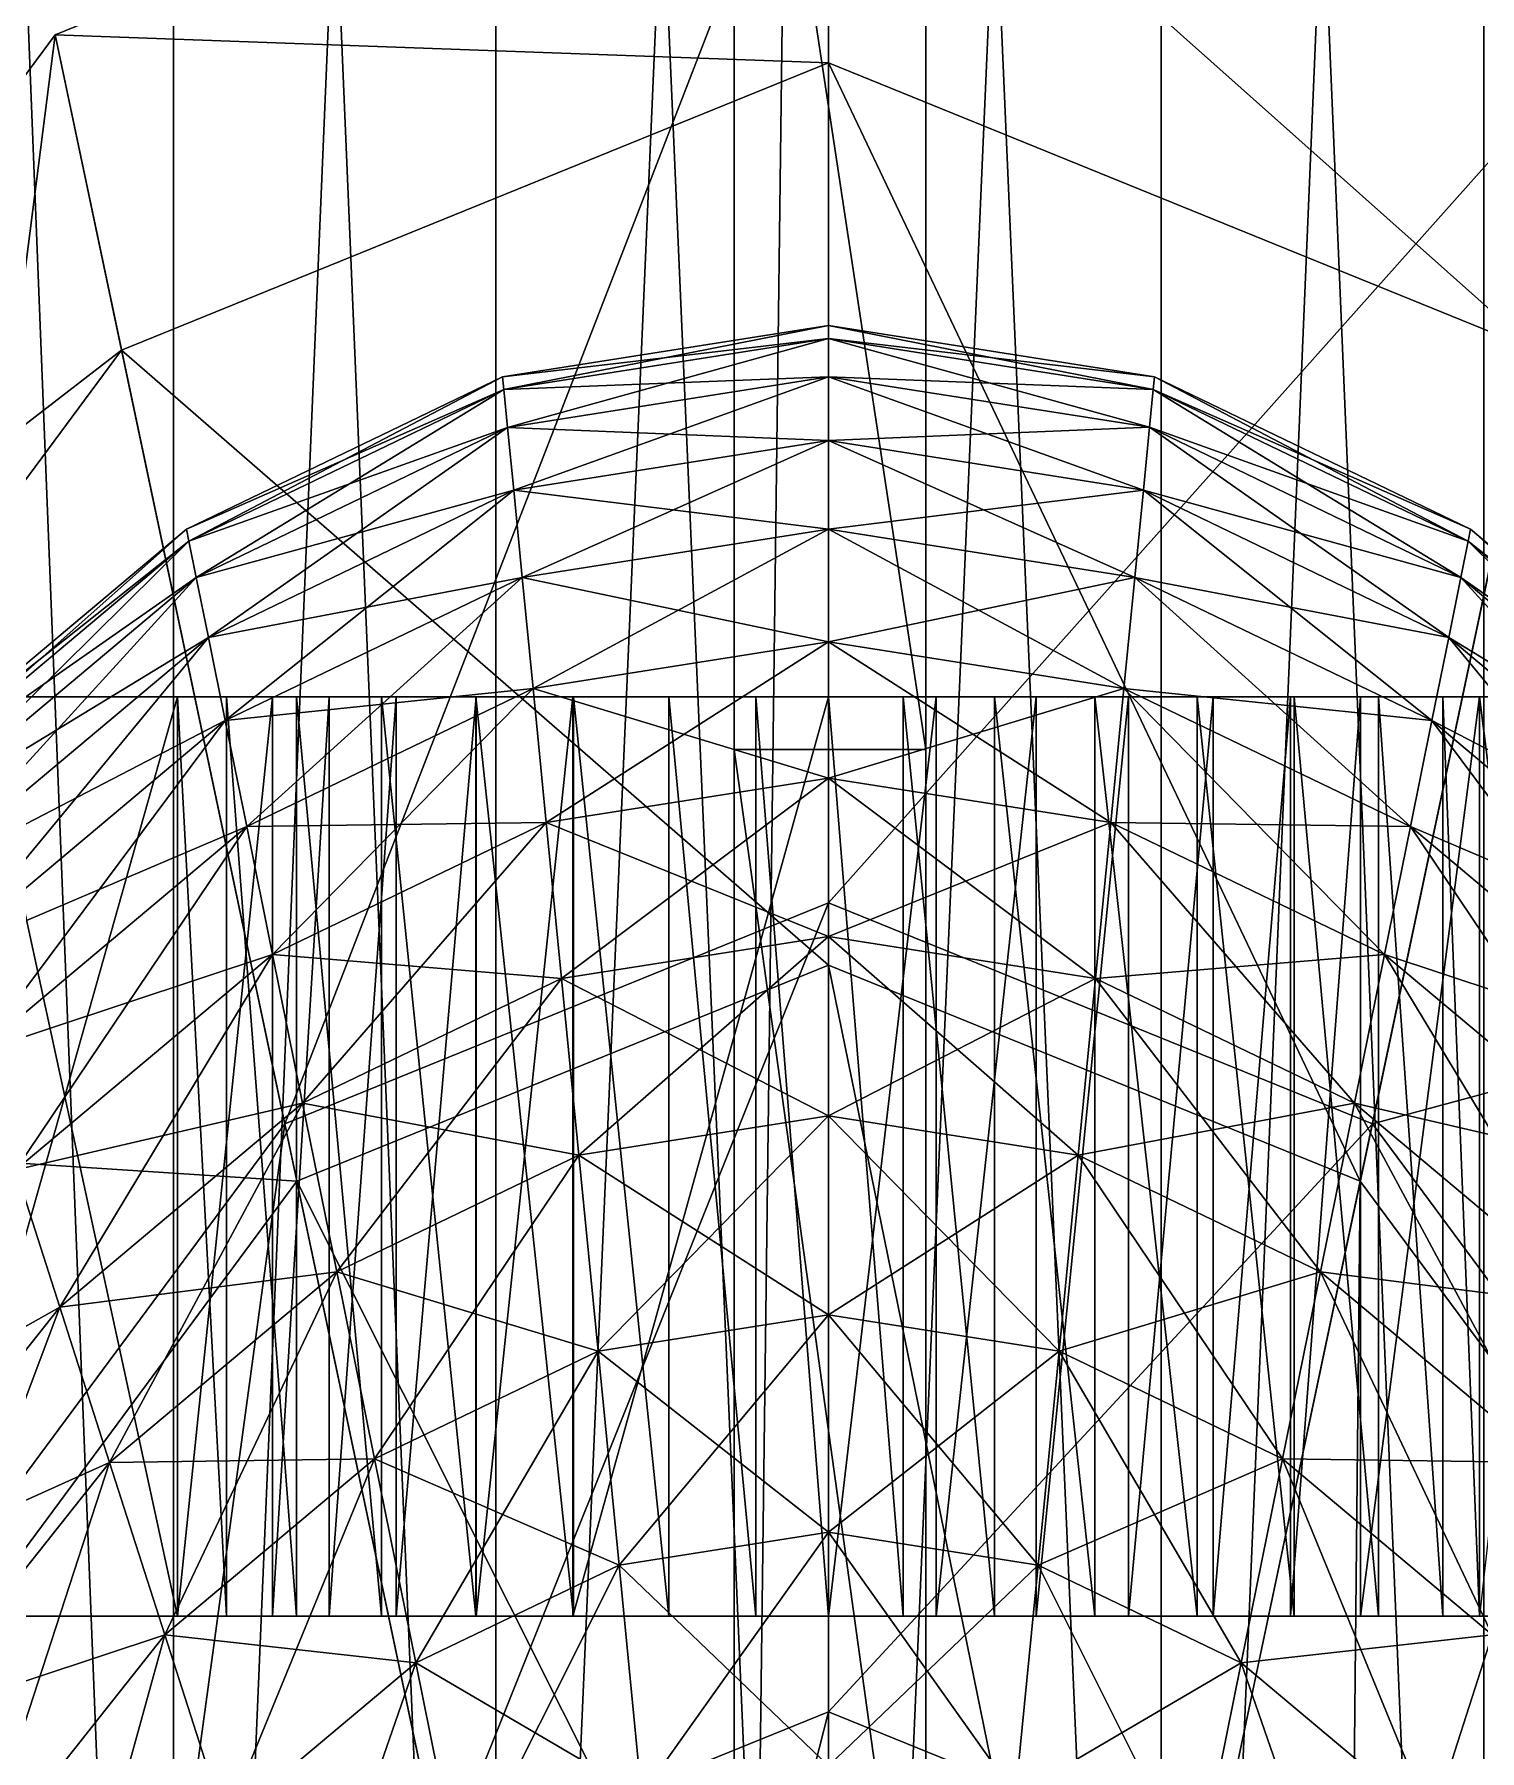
# Model space of a CAD drawing. Header units: metres. Extents: x -1.48 to 1.48, y -3.04 to 2.
# Drawn here: x -0.2073 to 0.17, y -1.4901 to -1.042 of the extents above; entities that cross this region are included whole.
import ezdxf

# ---------------------------------------------------------------- set-up
doc = ezdxf.new("R2010")
doc.units = ezdxf.units.M

msp = doc.modelspace()

# ---------------------------------------------------------------- linework, layer by layer
at = {"layer": 'Cylinder'}
for points in [[(0.08683, -2, -0.4924), (0.08682, 0, -0.4924), (0, 0, -0.5)], [(0, -2, 0.5), (0.08682, 0, 0.4924), (0.08682, -2, 0.4924)], [(0, -2, 0.5), (0, 0, 0.5), (0.08682, 0, 0.4924)], [(0.17101, -2, -0.46985), (0.08682, 0, -0.4924), (0.08683, -2, -0.4924)], [(0.17101, -2, -0.46985), (0.17101, 0, -0.46985), (0.08682, 0, -0.4924)], [(0.08682, -2, 0.4924), (0.17101, 0, 0.46985), (0.17101, -2, 0.46985)], [(0.08682, -2, 0.4924), (0.08682, 0, 0.4924), (0.17101, 0, 0.46985)], [(-0.25, -2, 0.43301), (-0.17101, 0, 0.46985), (-0.17101, -2, 0.46985)], [(-0.25, -2, 0.43301), (-0.25, 0, 0.43301), (-0.17101, 0, 0.46985)], [(-0.17101, -2, -0.46985), (-0.25, 0, -0.43301), (-0.25, -2, -0.43301)], [(-0.17101, -2, -0.46985), (-0.17101, 0, -0.46985), (-0.25, 0, -0.43301)], [(-0.17101, -2, 0.46985), (-0.08682, 0, 0.4924), (-0.08682, -2, 0.4924)], [(-0.17101, -2, 0.46985), (-0.17101, 0, 0.46985), (-0.08682, 0, 0.4924)], [(-0.08682, -2, -0.4924), (-0.17101, 0, -0.46985), (-0.17101, -2, -0.46985)], [(-0.08682, -2, -0.4924), (-0.08682, 0, -0.4924), (-0.17101, 0, -0.46985)], [(-0.08682, -2, 0.4924), (0, 0, 0.5), (0, -2, 0.5)], [(-0.08682, -2, 0.4924), (-0.08682, 0, 0.4924), (0, 0, 0.5)], [(0, -2, -0.5), (-0.08682, 0, -0.4924), (-0.08682, -2, -0.4924)], [(0, -2, -0.5), (0, 0, -0.5), (-0.08682, 0, -0.4924)], [(0.08683, -2, -0.4924), (0, 0, -0.5), (0, -2, -0.5)]]:
    msp.add_3dface(points, dxfattribs=at)
at = {"layer": 'Prism 24'}
for points in [[(0.02535, 1.909, 0.453), (-0.02465, -2.0285, 0.453), (0.02535, -2.0285, 0.453)], [(0.02535, 1.909, 0.453), (-0.02465, 1.909, 0.453), (-0.02465, -2.0285, 0.453)], [(-0.02465, 1.909, 0.453), (-0.02465, -1.59014, 0.50232), (-0.02465, -2.0285, 0.453)], [(-0.02465, -1.22869, 0.55456), (-0.02465, 1.909, 0.453), (-0.02465, -0.89801, 0.60681)], [(-0.02465, 1.909, 0.453), (-0.02465, -1.22869, 0.55456), (-0.02465, -1.59014, 0.50232)], [(0.02535, 1.909, 0.453), (0.02535, -2.0285, 0.453), (0.02535, -1.59014, 0.50232)], [(0.02535, -1.22869, 0.55456), (0.02535, -0.89801, 0.60681), (0.02535, 1.909, 0.453)], [(0.02535, -1.22869, 0.55456), (0.02535, 1.909, 0.453), (0.02535, -1.59014, 0.50232)], [(0.02535, -1.22869, 0.55456), (-0.02465, -0.89801, 0.60681), (0.02535, -0.89801, 0.60681)], [(0.02535, -1.22869, 0.55456), (-0.02465, -1.22869, 0.55456), (-0.02465, -0.89801, 0.60681)], [(0.02535, -1.59014, 0.50232), (-0.02465, -1.22869, 0.55456), (0.02535, -1.22869, 0.55456)], [(0.02535, -1.59014, 0.50232), (-0.02465, -1.59014, 0.50232), (-0.02465, -1.22869, 0.55456)]]:
    msp.add_3dface(points, dxfattribs=at)
at = {"layer": 'Prism 3'}
for points in [[(0.16996, -1.215, -0.52308), (0.16996, -1.215, 0.52308), (-0.52308, -1.215, 0.16996)], [(-0.16996, -1.215, -0.52308), (0.16996, -1.215, -0.52308), (-0.52308, -1.215, 0.16996)], [(-0.52308, -1.215, -0.16996), (-0.16996, -1.215, -0.52308), (-0.52308, -1.215, 0.16996)], [(-0.16996, -1.215, -0.52308), (-0.52308, -1.215, -0.16996), (-0.44496, -1.215, -0.32328)], [(-0.52308, -1.215, 0.16996), (-0.16996, -1.215, 0.52308), (-0.44496, -1.215, 0.32328)], [(0.16996, -1.215, 0.52308), (-0.16996, -1.215, 0.52308), (-0.52308, -1.215, 0.16996)], [(-0.32328, -1.215, -0.44496), (-0.16996, -1.215, -0.52308), (-0.44496, -1.215, -0.32328)], [(-0.44496, -1.215, 0.32328), (-0.16996, -1.215, 0.52308), (-0.32328, -1.215, 0.44496)], [(-0.16996, -1.215, -0.52308), (-0.32328, -1.215, -0.44496), (-0.31762, -1.215, -0.47867)], [(-0.23769, -1.215, 0.54091), (-0.32328, -1.215, 0.44496), (-0.16996, -1.215, 0.52308)], [(-0.16996, -1.215, -0.52308), (-0.31762, -1.215, -0.47867), (-0.22206, -1.215, -0.54325)], [(-0.23769, -1.455, 0.54091), (-0.16996, -1.215, 0.52308), (-0.16996, -1.455, 0.52308)], [(-0.23769, -1.455, 0.54091), (-0.23769, -1.215, 0.54091), (-0.16996, -1.215, 0.52308)], [(-0.16996, -1.455, -0.52308), (-0.22206, -1.215, -0.54325), (-0.22206, -1.455, -0.54325)], [(-0.16996, -1.455, -0.52308), (-0.16996, -1.215, -0.52308), (-0.22206, -1.215, -0.54325)], [(-0.16996, -1.455, 0.52308), (-0.14514, -1.215, 0.57692), (-0.14514, -1.455, 0.57692)], [(-0.16996, -1.455, 0.52308), (-0.16996, -1.215, 0.52308), (-0.14514, -1.215, 0.57692)], [(-0.15715, -1.455, -0.54883), (-0.16996, -1.215, -0.52308), (-0.16996, -1.455, -0.52308)], [(-0.15715, -1.455, -0.54883), (-0.15715, -1.215, -0.54883), (-0.16996, -1.215, -0.52308)], [(0, -1.215, -0.55), (0.16996, -1.215, -0.52308), (-0.16996, -1.215, -0.52308)], [(-0.16996, -1.215, -0.52308), (-0.06658, -1.215, -0.58862), (0, -1.215, -0.55)], [(-0.09208, -1.215, -0.5883), (-0.06658, -1.215, -0.58862), (-0.16996, -1.215, -0.52308)], [(-0.16996, -1.215, -0.52308), (-0.11669, -1.215, -0.58151), (-0.09208, -1.215, -0.5883)], [(-0.16996, -1.215, -0.52308), (-0.15715, -1.215, -0.54883), (-0.11669, -1.215, -0.58151)], [(-0.06672, -1.215, 0.59567), (-0.16996, -1.215, 0.52308), (0, -1.215, 0.55)], [(-0.14514, -1.215, 0.57692), (-0.16996, -1.215, 0.52308), (-0.06672, -1.215, 0.59567)], [(-0.16996, -1.215, 0.52308), (0.16996, -1.215, 0.52308), (0, -1.215, 0.55)], [(-0.13889, -1.455, -0.56833), (-0.15715, -1.215, -0.54883), (-0.15715, -1.455, -0.54883)], [(-0.13889, -1.455, -0.56833), (-0.13889, -1.215, -0.56833), (-0.15715, -1.215, -0.54883)], [(-0.15715, -1.215, -0.54883), (-0.13889, -1.215, -0.56833), (-0.11669, -1.215, -0.58151)], [(-0.14514, -1.455, 0.57692), (-0.13036, -1.215, 0.59372), (-0.13036, -1.455, 0.59372)], [(-0.14514, -1.455, 0.57692), (-0.14514, -1.215, 0.57692), (-0.13036, -1.215, 0.59372)], [(-0.06672, -1.215, 0.59567), (-0.09197, -1.215, 0.60376), (-0.14514, -1.215, 0.57692)], [(-0.09197, -1.215, 0.60376), (-0.13036, -1.215, 0.59372), (-0.14514, -1.215, 0.57692)], [(-0.11669, -1.455, -0.58151), (-0.13889, -1.215, -0.56833), (-0.13889, -1.455, -0.56833)], [(-0.11669, -1.455, -0.58151), (-0.11669, -1.215, -0.58151), (-0.13889, -1.215, -0.56833)], [(-0.13036, -1.455, 0.59372), (-0.11291, -1.215, 0.60288), (-0.11291, -1.455, 0.60288)], [(-0.13036, -1.455, 0.59372), (-0.13036, -1.215, 0.59372), (-0.11291, -1.215, 0.60288)], [(-0.09197, -1.215, 0.60376), (-0.11291, -1.215, 0.60288), (-0.13036, -1.215, 0.59372)], [(-0.09208, -1.455, -0.5883), (-0.11669, -1.215, -0.58151), (-0.11669, -1.455, -0.58151)], [(-0.09208, -1.455, -0.5883), (-0.09208, -1.215, -0.5883), (-0.11669, -1.215, -0.58151)], [(-0.11291, -1.455, 0.60288), (-0.09197, -1.215, 0.60376), (-0.09197, -1.455, 0.60376)], [(-0.11291, -1.455, 0.60288), (-0.11291, -1.215, 0.60288), (-0.09197, -1.215, 0.60376)], [(-0.06658, -1.455, -0.58862), (-0.09208, -1.215, -0.5883), (-0.09208, -1.455, -0.5883)], [(-0.06658, -1.455, -0.58862), (-0.06658, -1.215, -0.58862), (-0.09208, -1.215, -0.5883)], [(-0.09197, -1.455, 0.60376), (-0.06672, -1.215, 0.59567), (-0.06672, -1.455, 0.59567)], [(-0.09197, -1.455, 0.60376), (-0.09197, -1.215, 0.60376), (-0.06672, -1.215, 0.59567)], [(-0.06672, -1.455, 0.59567), (0, -1.215, 0.55), (0, -1.455, 0.55)], [(-0.06672, -1.455, 0.59567), (-0.06672, -1.215, 0.59567), (0, -1.215, 0.55)], [(-0.04172, -1.455, -0.58239), (-0.06658, -1.215, -0.58862), (-0.06658, -1.455, -0.58862)], [(-0.04172, -1.455, -0.58239), (-0.04172, -1.215, -0.58239), (-0.06658, -1.215, -0.58862)], [(0, -1.215, -0.55), (-0.06658, -1.215, -0.58862), (-0.04172, -1.215, -0.58239)], [(-0.01902, -1.455, -0.56954), (-0.04172, -1.215, -0.58239), (-0.04172, -1.455, -0.58239)], [(-0.01902, -1.455, -0.56954), (-0.01902, -1.215, -0.56954), (-0.04172, -1.215, -0.58239)], [(0, -1.215, -0.55), (-0.04172, -1.215, -0.58239), (-0.01902, -1.215, -0.56954)], [(0, -1.455, -0.55), (-0.01902, -1.215, -0.56954), (-0.01902, -1.455, -0.56954)], [(0, -1.455, -0.55), (0, -1.215, -0.55), (-0.01902, -1.215, -0.56954)], [(0.01947, -1.455, -0.57365), (0, -1.215, -0.55), (0, -1.455, -0.55)], [(0.01947, -1.455, -0.57365), (0.01947, -1.215, -0.57365), (0, -1.215, -0.55)], [(0, -1.455, 0.55), (0.02813, -1.215, 0.57729), (0.02813, -1.455, 0.57729)], [(0, -1.455, 0.55), (0, -1.215, 0.55), (0.02813, -1.215, 0.57729)], [(0, -1.215, -0.55), (0.06951, -1.215, -0.59155), (0.09625, -1.215, -0.5883)], [(0.06951, -1.215, -0.59155), (0, -1.215, -0.55), (0.01947, -1.215, -0.57365)], [(0.12157, -1.215, -0.57858), (0, -1.215, -0.55), (0.09625, -1.215, -0.5883)], [(0.16996, -1.215, -0.52308), (0, -1.215, -0.55), (0.12157, -1.215, -0.57858)], [(0.02813, -1.215, 0.57729), (0, -1.215, 0.55), (0.13889, -1.215, 0.56989)], [(0.13889, -1.215, 0.56989), (0, -1.215, 0.55), (0.16996, -1.215, 0.52308)], [(0.04328, -1.455, -0.58708), (0.01947, -1.215, -0.57365), (0.01947, -1.455, -0.57365)], [(0.04328, -1.455, -0.58708), (0.04328, -1.215, -0.58708), (0.01947, -1.215, -0.57365)], [(0.04328, -1.215, -0.58708), (0.06951, -1.215, -0.59155), (0.01947, -1.215, -0.57365)], [(0.02813, -1.455, 0.57729), (0.05422, -1.215, 0.59333), (0.05422, -1.455, 0.59333)], [(0.02813, -1.455, 0.57729), (0.02813, -1.215, 0.57729), (0.05422, -1.215, 0.59333)], [(0.02813, -1.215, 0.57729), (0.13889, -1.215, 0.56989), (0.05422, -1.215, 0.59333)], [(0.06951, -1.455, -0.59155), (0.04328, -1.215, -0.58708), (0.04328, -1.455, -0.58708)], [(0.06951, -1.455, -0.59155), (0.06951, -1.215, -0.59155), (0.04328, -1.215, -0.58708)], [(0.05422, -1.455, 0.59333), (0.0783, -1.215, 0.59936), (0.0783, -1.455, 0.59936)], [(0.05422, -1.455, 0.59333), (0.05422, -1.215, 0.59333), (0.0783, -1.215, 0.59936)], [(0.1206, -1.215, 0.5864), (0.05422, -1.215, 0.59333), (0.13889, -1.215, 0.56989)], [(0.0783, -1.215, 0.59936), (0.05422, -1.215, 0.59333), (0.10041, -1.215, 0.59663)], [(0.1206, -1.215, 0.5864), (0.10041, -1.215, 0.59663), (0.05422, -1.215, 0.59333)], [(0.09625, -1.455, -0.5883), (0.06951, -1.215, -0.59155), (0.06951, -1.455, -0.59155)], [(0.09625, -1.455, -0.5883), (0.09625, -1.215, -0.5883), (0.06951, -1.215, -0.59155)], [(0.0783, -1.455, 0.59936), (0.10041, -1.215, 0.59663), (0.10041, -1.455, 0.59663)], [(0.0783, -1.455, 0.59936), (0.0783, -1.215, 0.59936), (0.10041, -1.215, 0.59663)], [(0.12157, -1.455, -0.57858), (0.09625, -1.215, -0.5883), (0.09625, -1.455, -0.5883)], [(0.12157, -1.455, -0.57858), (0.12157, -1.215, -0.57858), (0.09625, -1.215, -0.5883)], [(0.10041, -1.455, 0.59663), (0.1206, -1.215, 0.5864), (0.1206, -1.455, 0.5864)], [(0.10041, -1.455, 0.59663), (0.10041, -1.215, 0.59663), (0.1206, -1.215, 0.5864)], [(0.1206, -1.455, 0.5864), (0.13889, -1.215, 0.56989), (0.13889, -1.455, 0.56989)], [(0.1206, -1.455, 0.5864), (0.1206, -1.215, 0.5864), (0.13889, -1.215, 0.56989)], [(0.14358, -1.455, -0.56364), (0.12157, -1.215, -0.57858), (0.12157, -1.455, -0.57858)], [(0.14358, -1.455, -0.56364), (0.14358, -1.215, -0.56364), (0.12157, -1.215, -0.57858)], [(0.12157, -1.215, -0.57858), (0.14358, -1.215, -0.56364), (0.16996, -1.215, -0.52308)], [(0.13889, -1.455, 0.56989), (0.16996, -1.215, 0.52308), (0.16996, -1.455, 0.52308)], [(0.13889, -1.455, 0.56989), (0.13889, -1.215, 0.56989), (0.16996, -1.215, 0.52308)], [(0.16034, -1.455, -0.54473), (0.14358, -1.215, -0.56364), (0.14358, -1.455, -0.56364)], [(0.16034, -1.455, -0.54473), (0.16034, -1.215, -0.54473), (0.14358, -1.215, -0.56364)], [(0.14358, -1.215, -0.56364), (0.16034, -1.215, -0.54473), (0.16996, -1.215, -0.52308)], [(0.16996, -1.455, -0.52308), (0.16034, -1.215, -0.54473), (0.16034, -1.455, -0.54473)], [(0.16996, -1.455, -0.52308), (0.16996, -1.215, -0.52308), (0.16034, -1.215, -0.54473)], [(0.20017, -1.455, -0.53655), (0.16996, -1.215, -0.52308), (0.16996, -1.455, -0.52308)], [(0.20017, -1.455, -0.53655), (0.20017, -1.215, -0.53655), (0.16996, -1.215, -0.52308)], [(0.16996, -1.455, 0.52308), (0.16996, -1.215, 0.52308), (0.19652, -1.215, 0.54088)], [(0.32328, -1.215, -0.44496), (0.16996, -1.215, -0.52308), (0.20017, -1.215, -0.53655)], [(0.55, -1.215, 0), (0.16996, -1.215, -0.52308), (0.52308, -1.215, -0.16996)], [(0.16996, -1.215, -0.52308), (0.32328, -1.215, -0.44496), (0.52308, -1.215, -0.16996)], [(0.16996, -1.215, 0.52308), (0.55, -1.215, 0), (0.52308, -1.215, 0.16996)], [(0.16996, -1.215, 0.52308), (0.32328, -1.215, 0.44496), (0.29529, -1.215, 0.50526)], [(0.19652, -1.215, 0.54088), (0.16996, -1.215, 0.52308), (0.29529, -1.215, 0.50526)], [(0.52308, -1.215, 0.16996), (0.32328, -1.215, 0.44496), (0.16996, -1.215, 0.52308)], [(0.55, -1.215, 0), (0.16996, -1.215, 0.52308), (0.16996, -1.215, -0.52308)], [(-0.52308, -1.455, -0.16996), (-0.16996, -1.455, -0.52308), (-0.44496, -1.455, -0.32328)], [(-0.52308, -1.455, 0.16996), (-0.16996, -1.455, -0.52308), (-0.52308, -1.455, -0.16996)], [(-0.16996, -1.455, -0.52308), (-0.52308, -1.455, 0.16996), (0.16996, -1.455, -0.52308)], [(-0.44496, -1.455, 0.32328), (-0.16996, -1.455, 0.52308), (-0.52308, -1.455, 0.16996)], [(-0.16996, -1.455, 0.52308), (0.16996, -1.455, 0.52308), (-0.52308, -1.455, 0.16996)], [(0.16996, -1.455, 0.52308), (0.16996, -1.455, -0.52308), (-0.52308, -1.455, 0.16996)], [(-0.16996, -1.455, -0.52308), (-0.32328, -1.455, -0.44496), (-0.44496, -1.455, -0.32328)], [(-0.16996, -1.455, 0.52308), (-0.44496, -1.455, 0.32328), (-0.32328, -1.455, 0.44496)], [(-0.32328, -1.455, -0.44496), (-0.16996, -1.455, -0.52308), (-0.31762, -1.455, -0.47867)], [(-0.16996, -1.455, 0.52308), (-0.32328, -1.455, 0.44496), (-0.23769, -1.455, 0.54091)], [(-0.22206, -1.455, -0.54325), (-0.31762, -1.455, -0.47867), (-0.16996, -1.455, -0.52308)], [(-0.06658, -1.455, -0.58862), (-0.09208, -1.455, -0.5883), (-0.16996, -1.455, -0.52308)], [(-0.11669, -1.455, -0.58151), (-0.16996, -1.455, -0.52308), (-0.09208, -1.455, -0.5883)], [(-0.15715, -1.455, -0.54883), (-0.16996, -1.455, -0.52308), (-0.11669, -1.455, -0.58151)], [(-0.06658, -1.455, -0.58862), (-0.16996, -1.455, -0.52308), (0, -1.455, -0.55)], [(-0.06672, -1.455, 0.59567), (-0.16996, -1.455, 0.52308), (-0.14514, -1.455, 0.57692)], [(0, -1.455, 0.55), (-0.16996, -1.455, 0.52308), (-0.06672, -1.455, 0.59567)], [(0.16996, -1.455, 0.52308), (-0.16996, -1.455, 0.52308), (0, -1.455, 0.55)], [(0.16996, -1.455, -0.52308), (0, -1.455, -0.55), (-0.16996, -1.455, -0.52308)], [(-0.11669, -1.455, -0.58151), (-0.13889, -1.455, -0.56833), (-0.15715, -1.455, -0.54883)], [(-0.14514, -1.455, 0.57692), (-0.09197, -1.455, 0.60376), (-0.06672, -1.455, 0.59567)], [(-0.09197, -1.455, 0.60376), (-0.14514, -1.455, 0.57692), (-0.13036, -1.455, 0.59372)], [(-0.11291, -1.455, 0.60288), (-0.09197, -1.455, 0.60376), (-0.13036, -1.455, 0.59372)], [(-0.06658, -1.455, -0.58862), (0, -1.455, -0.55), (-0.04172, -1.455, -0.58239)], [(-0.04172, -1.455, -0.58239), (0, -1.455, -0.55), (-0.01902, -1.455, -0.56954)], [(0.06951, -1.455, -0.59155), (0.01947, -1.455, -0.57365), (0, -1.455, -0.55)], [(0, -1.455, -0.55), (0.09625, -1.455, -0.5883), (0.06951, -1.455, -0.59155)], [(0, -1.455, -0.55), (0.16996, -1.455, -0.52308), (0.12157, -1.455, -0.57858)], [(0.09625, -1.455, -0.5883), (0, -1.455, -0.55), (0.12157, -1.455, -0.57858)], [(0.13889, -1.455, 0.56989), (0, -1.455, 0.55), (0.02813, -1.455, 0.57729)], [(0.13889, -1.455, 0.56989), (0.16996, -1.455, 0.52308), (0, -1.455, 0.55)], [(0.01947, -1.455, -0.57365), (0.06951, -1.455, -0.59155), (0.04328, -1.455, -0.58708)], [(0.13889, -1.455, 0.56989), (0.02813, -1.455, 0.57729), (0.05422, -1.455, 0.59333)], [(0.1206, -1.455, 0.5864), (0.05422, -1.455, 0.59333), (0.10041, -1.455, 0.59663)], [(0.05422, -1.455, 0.59333), (0.0783, -1.455, 0.59936), (0.10041, -1.455, 0.59663)], [(0.05422, -1.455, 0.59333), (0.1206, -1.455, 0.5864), (0.13889, -1.455, 0.56989)], [(0.16996, -1.455, -0.52308), (0.14358, -1.455, -0.56364), (0.12157, -1.455, -0.57858)], [(0.16034, -1.455, -0.54473), (0.14358, -1.455, -0.56364), (0.16996, -1.455, -0.52308)], [(0.16996, -1.455, -0.52308), (0.32328, -1.455, -0.44496), (0.20017, -1.455, -0.53655)], [(0.32328, -1.455, -0.44496), (0.16996, -1.455, -0.52308), (0.52308, -1.455, -0.16996)], [(0.52308, -1.455, -0.16996), (0.16996, -1.455, -0.52308), (0.55, -1.455, 0)], [(0.16996, -1.455, 0.52308), (0.55, -1.455, 0), (0.16996, -1.455, -0.52308)]]:
    msp.add_3dface(points, dxfattribs=at)
at = {"layer": 'Sphere 2'}
for points in [[(-0.14196, -1.32645, -0.005), (-0.20191, -1.04206, -0.005), (0, -0.96, -0.005)], [(-0.20191, -1.04206, -0.005), (0, -1.04939, -0.22336), (0, -0.96, -0.005)], [(-0.14196, -1.32645, -0.005), (0, -0.96, -0.005), (0, -1.26875, -0.005)], [(0, -1.26875, -0.005), (0, -0.96, -0.005), (0.20191, -1.04206, -0.005)], [(0, -0.96, -0.005), (0.18455, -1.1244, -0.22336), (0.20191, -1.04206, -0.005)], [(0, -0.96, -0.005), (0, -1.04939, -0.22336), (0.18455, -1.1244, -0.22336)], [(-0.25822, -1.48355, -0.005), (-0.36725, -1.2655, -0.005), (-0.20191, -1.04206, -0.005)], [(-0.36725, -1.2655, -0.005), (-0.18455, -1.1244, -0.22336), (-0.20191, -1.04206, -0.005)], [(-0.25822, -1.48355, -0.005), (-0.20191, -1.04206, -0.005), (-0.14196, -1.32645, -0.005)], [(-0.20191, -1.04206, -0.005), (-0.18455, -1.1244, -0.22336), (0, -1.04939, -0.22336)], [(0, -1.26875, -0.005), (0.20191, -1.04206, -0.005), (0.14197, -1.32645, -0.005)], [(0.14197, -1.32645, -0.005), (0.20191, -1.04206, -0.005), (0.36725, -1.2655, -0.005)], [(-0.18455, -1.1244, -0.22336), (0, -1.28506, -0.38688), (0, -1.04939, -0.22336)], [(0, -1.04939, -0.22336), (0.1388, -1.34147, -0.38688), (0.18455, -1.1244, -0.22336)], [(0, -1.04939, -0.22336), (0, -1.28506, -0.38688), (0.1388, -1.34147, -0.38688)], [(-0.36725, -1.2655, -0.005), (-0.33568, -1.32864, -0.22336), (-0.18455, -1.1244, -0.22336)], [(-0.33568, -1.32864, -0.22336), (-0.1388, -1.34147, -0.38688), (-0.18455, -1.1244, -0.22336)], [(-0.18455, -1.1244, -0.22336), (-0.1388, -1.34147, -0.38688), (0, -1.28506, -0.38688)], [(0.18455, -1.1244, -0.22336), (0.1388, -1.34147, -0.38688), (0.25247, -1.49507, -0.38688)], [(0.14197, -1.32645, -0.005), (0.36725, -1.2655, -0.005), (0.25822, -1.48355, -0.005)], [(-0.10095, -1.52103, -0.005), (-0.14196, -1.32645, -0.005), (0, -1.26875, -0.005)], [(-0.10095, -1.52103, -0.005), (0, -1.26875, -0.005), (0, -1.48, -0.005)], [(0, -1.48, -0.005), (0, -1.26875, -0.005), (0.14197, -1.32645, -0.005)], [(-0.1388, -1.34147, -0.38688), (0, -1.61819, -0.48945), (0, -1.28506, -0.38688)], [(0, -1.28506, -0.38688), (0.07413, -1.64831, -0.48945), (0.1388, -1.34147, -0.38688)], [(0, -1.28506, -0.38688), (0, -1.61819, -0.48945), (0.07413, -1.64831, -0.48945)], [(-0.18362, -1.63275, -0.005), (-0.25822, -1.48355, -0.005), (-0.14196, -1.32645, -0.005)], [(-0.18362, -1.63275, -0.005), (-0.14196, -1.32645, -0.005), (-0.10095, -1.52103, -0.005)], [(0, -1.48, -0.005), (0.14197, -1.32645, -0.005), (0.10095, -1.52103, -0.005)], [(0.10095, -1.52103, -0.005), (0.14197, -1.32645, -0.005), (0.25822, -1.48355, -0.005)], [(-0.33568, -1.32864, -0.22336), (-0.25246, -1.49507, -0.38688), (-0.1388, -1.34147, -0.38688)], [(-0.25246, -1.49507, -0.38688), (-0.07412, -1.64831, -0.48945), (-0.1388, -1.34147, -0.38688)], [(-0.1388, -1.34147, -0.38688), (-0.07412, -1.64831, -0.48945), (0, -1.61819, -0.48945)], [(0.1388, -1.34147, -0.38688), (0.07413, -1.64831, -0.48945), (0.13483, -1.73034, -0.48945)], [(0.1388, -1.34147, -0.38688), (0.13483, -1.73034, -0.48945), (0.25247, -1.49507, -0.38688)], [(-0.05994, -1.71561, -0.005), (-0.10095, -1.52103, -0.005), (0, -1.48, -0.005)], [(-0.05994, -1.71561, -0.005), (0, -1.48, -0.005), (0, -1.69125, -0.005)], [(0, -1.69125, -0.005), (0, -1.48, -0.005), (0.10095, -1.52103, -0.005)], [(-0.23948, -1.79809, -0.005), (-0.25822, -1.48355, -0.005), (-0.18362, -1.63275, -0.005)], [(0.10095, -1.52103, -0.005), (0.25822, -1.48355, -0.005), (0.18363, -1.63275, -0.005)]]:
    msp.add_3dface(points, dxfattribs=at)
at = {"layer": 'Sphere 3'}
for points in [[(-0.08476, -1.1347, 0.04271), (-0.08509, -1.1314, 0), (0, -1.118, 0)], [(-0.08509, -1.1314, 0), (0, -1.12136, -0.04271), (0, -1.118, 0)], [(-0.08476, -1.1347, 0.04271), (0, -1.118, 0), (0, -1.12136, 0.04271)], [(0, -1.12136, 0.04271), (0, -1.118, 0), (0.08509, -1.1314, 0)], [(0, -1.118, 0), (0.08476, -1.1347, -0.04271), (0.08509, -1.1314, 0)], [(0, -1.118, 0), (0, -1.12136, -0.04271), (0.08476, -1.1347, -0.04271)], [(-0.08509, -1.1314, 0), (-0.08476, -1.1347, -0.04271), (0, -1.12136, -0.04271)], [(-0.08379, -1.1446, 0.08509), (-0.08476, -1.1347, 0.04271), (0, -1.12136, 0.04271)], [(-0.08476, -1.1347, -0.04271), (0, -1.1314, -0.08509), (0, -1.12136, -0.04271)], [(-0.08379, -1.1446, 0.08509), (0, -1.12136, 0.04271), (0, -1.1314, 0.08509)], [(0, -1.1314, 0.08509), (0, -1.12136, 0.04271), (0.08476, -1.1347, 0.04271)], [(0, -1.12136, 0.04271), (0.08509, -1.1314, 0), (0.08476, -1.1347, 0.04271)], [(0, -1.12136, -0.04271), (0.0838, -1.14459, -0.08509), (0.08476, -1.1347, -0.04271)], [(0, -1.12136, -0.04271), (0, -1.1314, -0.08509), (0.0838, -1.14459, -0.08509)], [(-0.16695, -1.17434, 0.04271), (-0.16759, -1.17119, 0), (-0.08509, -1.1314, 0)], [(-0.16759, -1.17119, 0), (-0.08476, -1.1347, -0.04271), (-0.08509, -1.1314, 0)], [(-0.16695, -1.17434, 0.04271), (-0.08509, -1.1314, 0), (-0.08476, -1.1347, 0.04271)], [(-0.08476, -1.1347, -0.04271), (-0.08379, -1.1446, -0.08509), (0, -1.1314, -0.08509)], [(-0.08219, -1.161, 0.12682), (-0.08379, -1.1446, 0.08509), (0, -1.1314, 0.08509)], [(-0.08379, -1.1446, -0.08509), (0, -1.14805, -0.12682), (0, -1.1314, -0.08509)], [(-0.08219, -1.161, 0.12682), (0, -1.1314, 0.08509), (0, -1.14805, 0.12682)], [(0, -1.14805, 0.12682), (0, -1.1314, 0.08509), (0.0838, -1.14459, 0.08509)], [(0, -1.1314, 0.08509), (0.08476, -1.1347, 0.04271), (0.0838, -1.14459, 0.08509)], [(0, -1.1314, -0.08509), (0.08219, -1.161, -0.12682), (0.0838, -1.14459, -0.08509)], [(0, -1.1314, -0.08509), (0, -1.14805, -0.12682), (0.08219, -1.161, -0.12682)], [(0.08476, -1.1347, 0.04271), (0.08509, -1.1314, 0), (0.16759, -1.17119, 0)], [(0.08509, -1.1314, 0), (0.08476, -1.1347, -0.04271), (0.16695, -1.17434, -0.04271)], [(0.08509, -1.1314, 0), (0.16695, -1.17434, -0.04271), (0.16759, -1.17119, 0)], [(-0.16759, -1.17119, 0), (-0.16695, -1.17434, -0.04271), (-0.08476, -1.1347, -0.04271)], [(-0.16504, -1.18378, 0.08509), (-0.16695, -1.17434, 0.04271), (-0.08476, -1.1347, 0.04271)], [(-0.16695, -1.17434, -0.04271), (-0.08379, -1.1446, -0.08509), (-0.08476, -1.1347, -0.04271)], [(-0.16504, -1.18378, 0.08509), (-0.08476, -1.1347, 0.04271), (-0.08379, -1.1446, 0.08509)], [(0.0838, -1.14459, 0.08509), (0.08476, -1.1347, 0.04271), (0.16695, -1.17434, 0.04271)], [(0.08476, -1.1347, -0.04271), (0.0838, -1.14459, -0.08509), (0.16504, -1.18378, -0.08509)], [(0.08476, -1.1347, 0.04271), (0.16759, -1.17119, 0), (0.16695, -1.17434, 0.04271)], [(0.08476, -1.1347, -0.04271), (0.16504, -1.18378, -0.08509), (0.16695, -1.17434, -0.04271)], [(-0.16695, -1.17434, -0.04271), (-0.16504, -1.18378, -0.08509), (-0.08379, -1.1446, -0.08509)], [(-0.16188, -1.19943, 0.12682), (-0.16504, -1.18378, 0.08509), (-0.08379, -1.1446, 0.08509)], [(-0.16504, -1.18378, -0.08509), (-0.08219, -1.161, -0.12682), (-0.08379, -1.1446, -0.08509)], [(-0.16188, -1.19943, 0.12682), (-0.08379, -1.1446, 0.08509), (-0.08219, -1.161, 0.12682)], [(-0.08379, -1.1446, -0.08509), (-0.08219, -1.161, -0.12682), (0, -1.14805, -0.12682)], [(0, -1.14805, 0.12682), (0.0838, -1.14459, 0.08509), (0.08219, -1.161, 0.12682)], [(0.08219, -1.161, 0.12682), (0.0838, -1.14459, 0.08509), (0.16504, -1.18378, 0.08509)], [(0.0838, -1.14459, -0.08509), (0.08219, -1.161, -0.12682), (0.16188, -1.19943, -0.12682)], [(0.0838, -1.14459, 0.08509), (0.16695, -1.17434, 0.04271), (0.16504, -1.18378, 0.08509)], [(0.0838, -1.14459, -0.08509), (0.16188, -1.19943, -0.12682), (0.16504, -1.18378, -0.08509)], [(-0.07996, -1.18378, 0.16759), (-0.08219, -1.161, 0.12682), (0, -1.14805, 0.12682)], [(-0.08219, -1.161, -0.12682), (0, -1.17119, -0.16759), (0, -1.14805, -0.12682)], [(-0.07996, -1.18378, 0.16759), (0, -1.14805, 0.12682), (0, -1.17119, 0.16759)], [(0, -1.17119, 0.16759), (0, -1.14805, 0.12682), (0.08219, -1.161, 0.12682)], [(0, -1.14805, -0.12682), (0.07996, -1.18378, -0.16759), (0.08219, -1.161, -0.12682)], [(0, -1.14805, -0.12682), (0, -1.17119, -0.16759), (0.07996, -1.18378, -0.16759)], [(-0.16504, -1.18378, -0.08509), (-0.16188, -1.19943, -0.12682), (-0.08219, -1.161, -0.12682)], [(-0.15748, -1.22117, 0.16759), (-0.16188, -1.19943, 0.12682), (-0.08219, -1.161, 0.12682)], [(-0.16188, -1.19943, -0.12682), (-0.07996, -1.18378, -0.16759), (-0.08219, -1.161, -0.12682)], [(-0.15748, -1.22117, 0.16759), (-0.08219, -1.161, 0.12682), (-0.07996, -1.18378, 0.16759)], [(-0.08219, -1.161, -0.12682), (-0.07996, -1.18378, -0.16759), (0, -1.17119, -0.16759)], [(0, -1.17119, 0.16759), (0.08219, -1.161, 0.12682), (0.07996, -1.18378, 0.16759)], [(0.07996, -1.18378, 0.16759), (0.08219, -1.161, 0.12682), (0.16188, -1.19943, 0.12682)], [(0.08219, -1.161, -0.12682), (0.07996, -1.18378, -0.16759), (0.15748, -1.22117, -0.16759)], [(0.08219, -1.161, 0.12682), (0.16504, -1.18378, 0.08509), (0.16188, -1.19943, 0.12682)], [(0.08219, -1.161, -0.12682), (0.15748, -1.22117, -0.16759), (0.16188, -1.19943, -0.12682)], [(-0.24407, -1.23907, 0.04271), (-0.245, -1.23617, 0), (-0.16759, -1.17119, 0)], [(-0.245, -1.23617, 0), (-0.16695, -1.17434, -0.04271), (-0.16759, -1.17119, 0)], [(-0.24407, -1.23907, 0.04271), (-0.16759, -1.17119, 0), (-0.16695, -1.17434, 0.04271)], [(-0.07712, -1.21278, 0.20708), (-0.07996, -1.18378, 0.16759), (0, -1.17119, 0.16759)], [(-0.07996, -1.18378, -0.16759), (0, -1.20064, -0.20708), (0, -1.17119, -0.16759)], [(-0.07712, -1.21278, 0.20708), (0, -1.17119, 0.16759), (0, -1.20064, 0.20708)], [(0, -1.20064, 0.20708), (0, -1.17119, 0.16759), (0.07996, -1.18378, 0.16759)], [(0, -1.17119, -0.16759), (0.07712, -1.21278, -0.20708), (0.07996, -1.18378, -0.16759)], [(0, -1.17119, -0.16759), (0, -1.20064, -0.20708), (0.07712, -1.21278, -0.20708)], [(0.16695, -1.17434, 0.04271), (0.16759, -1.17119, 0), (0.245, -1.23616, 0)], [(0.16759, -1.17119, 0), (0.16695, -1.17434, -0.04271), (0.24407, -1.23907, -0.04271)], [(0.16759, -1.17119, 0), (0.24407, -1.23907, -0.04271), (0.245, -1.23616, 0)], [(-0.245, -1.23617, 0), (-0.24407, -1.23907, -0.04271), (-0.16695, -1.17434, -0.04271)], [(-0.24128, -1.24777, 0.08509), (-0.24407, -1.23907, 0.04271), (-0.16695, -1.17434, 0.04271)], [(-0.24407, -1.23907, -0.04271), (-0.16504, -1.18378, -0.08509), (-0.16695, -1.17434, -0.04271)], [(-0.24128, -1.24777, 0.08509), (-0.16695, -1.17434, 0.04271), (-0.16504, -1.18378, 0.08509)], [(0.16504, -1.18378, 0.08509), (0.16695, -1.17434, 0.04271), (0.24407, -1.23907, 0.04271)], [(0.16695, -1.17434, -0.04271), (0.16504, -1.18378, -0.08509), (0.24128, -1.24777, -0.08509)], [(0.16695, -1.17434, 0.04271), (0.245, -1.23616, 0), (0.24407, -1.23907, 0.04271)], [(0.16695, -1.17434, -0.04271), (0.24128, -1.24777, -0.08509), (0.24407, -1.23907, -0.04271)], [(-0.24407, -1.23907, -0.04271), (-0.24128, -1.24777, -0.08509), (-0.16504, -1.18378, -0.08509)], [(-0.23665, -1.26219, 0.12682), (-0.24128, -1.24777, 0.08509), (-0.16504, -1.18378, 0.08509)], [(-0.24128, -1.24777, -0.08509), (-0.16188, -1.19943, -0.12682), (-0.16504, -1.18378, -0.08509)], [(-0.23665, -1.26219, 0.12682), (-0.16504, -1.18378, 0.08509), (-0.16188, -1.19943, 0.12682)], [(-0.16188, -1.19943, -0.12682), (-0.15748, -1.22117, -0.16759), (-0.07996, -1.18378, -0.16759)], [(-0.15189, -1.24884, 0.20708), (-0.15748, -1.22117, 0.16759), (-0.07996, -1.18378, 0.16759)], [(-0.15748, -1.22117, -0.16759), (-0.07712, -1.21278, -0.20708), (-0.07996, -1.18378, -0.16759)], [(-0.15189, -1.24884, 0.20708), (-0.07996, -1.18378, 0.16759), (-0.07712, -1.21278, 0.20708)], [(-0.07996, -1.18378, -0.16759), (-0.07712, -1.21278, -0.20708), (0, -1.20064, -0.20708)], [(0, -1.20064, 0.20708), (0.07996, -1.18378, 0.16759), (0.07712, -1.21278, 0.20708)], [(0.07712, -1.21278, 0.20708), (0.07996, -1.18378, 0.16759), (0.15748, -1.22117, 0.16759)], [(0.07996, -1.18378, -0.16759), (0.07712, -1.21278, -0.20708), (0.15189, -1.24884, -0.20708)], [(0.07996, -1.18378, 0.16759), (0.16188, -1.19943, 0.12682), (0.15748, -1.22117, 0.16759)], [(0.07996, -1.18378, -0.16759), (0.15189, -1.24884, -0.20708), (0.15748, -1.22117, -0.16759)], [(0.16188, -1.19943, 0.12682), (0.16504, -1.18378, 0.08509), (0.24128, -1.24777, 0.08509)], [(0.16504, -1.18378, -0.08509), (0.16188, -1.19943, -0.12682), (0.23665, -1.26219, -0.12682)], [(0.16504, -1.18378, 0.08509), (0.24407, -1.23907, 0.04271), (0.24128, -1.24777, 0.08509)], [(0.16504, -1.18378, -0.08509), (0.23665, -1.26219, -0.12682), (0.24128, -1.24777, -0.08509)], [(-0.24128, -1.24777, -0.08509), (-0.23665, -1.26219, -0.12682), (-0.16188, -1.19943, -0.12682)], [(-0.23022, -1.28223, 0.16759), (-0.23665, -1.26219, 0.12682), (-0.16188, -1.19943, 0.12682)], [(-0.23665, -1.26219, -0.12682), (-0.15748, -1.22117, -0.16759), (-0.16188, -1.19943, -0.12682)], [(-0.23022, -1.28223, 0.16759), (-0.16188, -1.19943, 0.12682), (-0.15748, -1.22117, 0.16759)], [(-0.07369, -1.24777, 0.245), (-0.07712, -1.21278, 0.20708), (0, -1.20064, 0.20708)], [(-0.07712, -1.21278, -0.20708), (0, -1.23617, -0.245), (0, -1.20064, -0.20708)], [(-0.07369, -1.24777, 0.245), (0, -1.20064, 0.20708), (0, -1.23617, 0.245)], [(0, -1.23617, 0.245), (0, -1.20064, 0.20708), (0.07712, -1.21278, 0.20708)], [(0, -1.20064, -0.20708), (0.07369, -1.24777, -0.245), (0.07712, -1.21278, -0.20708)], [(0, -1.20064, -0.20708), (0, -1.23617, -0.245), (0.07369, -1.24777, -0.245)], [(0.15748, -1.22117, 0.16759), (0.16188, -1.19943, 0.12682), (0.23665, -1.26219, 0.12682)], [(0.16188, -1.19943, -0.12682), (0.15748, -1.22117, -0.16759), (0.23022, -1.28223, -0.16759)], [(0.16188, -1.19943, 0.12682), (0.24128, -1.24777, 0.08509), (0.23665, -1.26219, 0.12682)], [(0.16188, -1.19943, -0.12682), (0.23022, -1.28223, -0.16759), (0.23665, -1.26219, -0.12682)], [(-0.15748, -1.22117, -0.16759), (-0.15189, -1.24884, -0.20708), (-0.07712, -1.21278, -0.20708)], [(-0.14514, -1.28223, 0.245), (-0.15189, -1.24884, 0.20708), (-0.07712, -1.21278, 0.20708)], [(-0.15189, -1.24884, -0.20708), (-0.07369, -1.24777, -0.245), (-0.07712, -1.21278, -0.20708)], [(-0.14514, -1.28223, 0.245), (-0.07712, -1.21278, 0.20708), (-0.07369, -1.24777, 0.245)], [(-0.07712, -1.21278, -0.20708), (-0.07369, -1.24777, -0.245), (0, -1.23617, -0.245)], [(0, -1.23617, 0.245), (0.07712, -1.21278, 0.20708), (0.07369, -1.24777, 0.245)], [(0.07369, -1.24777, 0.245), (0.07712, -1.21278, 0.20708), (0.15189, -1.24884, 0.20708)], [(0.07712, -1.21278, -0.20708), (0.07369, -1.24777, -0.245), (0.14514, -1.28223, -0.245)], [(0.07712, -1.21278, 0.20708), (0.15748, -1.22117, 0.16759), (0.15189, -1.24884, 0.20708)], [(0.07712, -1.21278, -0.20708), (0.14514, -1.28223, -0.245), (0.15189, -1.24884, -0.20708)], [(-0.23665, -1.26219, -0.12682), (-0.23022, -1.28223, -0.16759), (-0.15748, -1.22117, -0.16759)], [(-0.22204, -1.30773, 0.20708), (-0.23022, -1.28223, 0.16759), (-0.15748, -1.22117, 0.16759)], [(-0.23022, -1.28223, -0.16759), (-0.15189, -1.24884, -0.20708), (-0.15748, -1.22117, -0.16759)], [(-0.22204, -1.30773, 0.20708), (-0.15748, -1.22117, 0.16759), (-0.15189, -1.24884, 0.20708)], [(0.15189, -1.24884, 0.20708), (0.15748, -1.22117, 0.16759), (0.23022, -1.28223, 0.16759)], [(0.15748, -1.22117, -0.16759), (0.15189, -1.24884, -0.20708), (0.22205, -1.30773, -0.20708)], [(0.15748, -1.22117, 0.16759), (0.23665, -1.26219, 0.12682), (0.23022, -1.28223, 0.16759)], [(0.15748, -1.22117, -0.16759), (0.22205, -1.30773, -0.20708), (0.23022, -1.28223, -0.16759)], [(-0.0697, -1.28848, 0.28105), (-0.07369, -1.24777, 0.245), (0, -1.23617, 0.245)], [(-0.07369, -1.24777, -0.245), (0, -1.27751, -0.28105), (0, -1.23617, -0.245)], [(-0.0697, -1.28848, 0.28105), (0, -1.23617, 0.245), (0, -1.27751, 0.28105)], [(0, -1.27751, 0.28105), (0, -1.23617, 0.245), (0.07369, -1.24777, 0.245)], [(0, -1.23617, -0.245), (0.0697, -1.28848, -0.28105), (0.07369, -1.24777, -0.245)], [(0, -1.23617, -0.245), (0, -1.27751, -0.28105), (0.0697, -1.28848, -0.28105)], [(-0.23022, -1.28223, -0.16759), (-0.22204, -1.30773, -0.20708), (-0.15189, -1.24884, -0.20708)], [(-0.21218, -1.3385, 0.245), (-0.22204, -1.30773, 0.20708), (-0.15189, -1.24884, 0.20708)], [(-0.22204, -1.30773, -0.20708), (-0.14514, -1.28223, -0.245), (-0.15189, -1.24884, -0.20708)], [(-0.21218, -1.3385, 0.245), (-0.15189, -1.24884, 0.20708), (-0.14514, -1.28223, 0.245)], [(-0.15189, -1.24884, -0.20708), (-0.14514, -1.28223, -0.245), (-0.07369, -1.24777, -0.245)], [(-0.13728, -1.32108, 0.28105), (-0.14514, -1.28223, 0.245), (-0.07369, -1.24777, 0.245)], [(-0.14514, -1.28223, -0.245), (-0.0697, -1.28848, -0.28105), (-0.07369, -1.24777, -0.245)], [(-0.13728, -1.32108, 0.28105), (-0.07369, -1.24777, 0.245), (-0.0697, -1.28848, 0.28105)], [(-0.07369, -1.24777, -0.245), (-0.0697, -1.28848, -0.28105), (0, -1.27751, -0.28105)], [(0, -1.27751, 0.28105), (0.07369, -1.24777, 0.245), (0.0697, -1.28848, 0.28105)], [(0.0697, -1.28848, 0.28105), (0.07369, -1.24777, 0.245), (0.14514, -1.28223, 0.245)], [(0.07369, -1.24777, -0.245), (0.0697, -1.28848, -0.28105), (0.13728, -1.32108, -0.28105)], [(0.07369, -1.24777, 0.245), (0.15189, -1.24884, 0.20708), (0.14514, -1.28223, 0.245)], [(0.07369, -1.24777, -0.245), (0.13728, -1.32108, -0.28105), (0.14514, -1.28223, -0.245)], [(0.14514, -1.28223, 0.245), (0.15189, -1.24884, 0.20708), (0.22205, -1.30773, 0.20708)], [(0.15189, -1.24884, -0.20708), (0.14514, -1.28223, -0.245), (0.21218, -1.3385, -0.245)], [(0.15189, -1.24884, 0.20708), (0.23022, -1.28223, 0.16759), (0.22205, -1.30773, 0.20708)], [(0.15189, -1.24884, -0.20708), (0.21218, -1.3385, -0.245), (0.22205, -1.30773, -0.20708)], [(-0.06518, -1.33461, 0.31497), (-0.0697, -1.28848, 0.28105), (0, -1.27751, 0.28105)], [(-0.0697, -1.28848, -0.28105), (0, -1.32435, -0.31497), (0, -1.27751, -0.28105)], [(-0.06518, -1.33461, 0.31497), (0, -1.27751, 0.28105), (0, -1.32435, 0.31497)], [(0, -1.32435, 0.31497), (0, -1.27751, 0.28105), (0.0697, -1.28848, 0.28105)], [(0, -1.27751, -0.28105), (0.06518, -1.33461, -0.31497), (0.0697, -1.28848, -0.28105)], [(0, -1.27751, -0.28105), (0, -1.32435, -0.31497), (0.06518, -1.33461, -0.31497)], [(-0.22204, -1.30773, -0.20708), (-0.21218, -1.3385, -0.245), (-0.14514, -1.28223, -0.245)], [(-0.20069, -1.3743, 0.28105), (-0.21218, -1.3385, 0.245), (-0.14514, -1.28223, 0.245)], [(-0.21218, -1.3385, -0.245), (-0.13728, -1.32108, -0.28105), (-0.14514, -1.28223, -0.245)], [(-0.20069, -1.3743, 0.28105), (-0.14514, -1.28223, 0.245), (-0.13728, -1.32108, 0.28105)], [(-0.14514, -1.28223, -0.245), (-0.13728, -1.32108, -0.28105), (-0.0697, -1.28848, -0.28105)], [(0.0697, -1.28848, 0.28105), (0.14514, -1.28223, 0.245), (0.13728, -1.32108, 0.28105)], [(0.13728, -1.32108, 0.28105), (0.14514, -1.28223, 0.245), (0.21218, -1.3385, 0.245)], [(0.14514, -1.28223, -0.245), (0.13728, -1.32108, -0.28105), (0.20069, -1.3743, -0.28105)], [(0.14514, -1.28223, 0.245), (0.22205, -1.30773, 0.20708), (0.21218, -1.3385, 0.245)], [(0.14514, -1.28223, -0.245), (0.20069, -1.3743, -0.28105), (0.21218, -1.3385, -0.245)], [(-0.12838, -1.36509, 0.31497), (-0.13728, -1.32108, 0.28105), (-0.0697, -1.28848, 0.28105)], [(-0.13728, -1.32108, -0.28105), (-0.06518, -1.33461, -0.31497), (-0.0697, -1.28848, -0.28105)], [(-0.12838, -1.36509, 0.31497), (-0.0697, -1.28848, 0.28105), (-0.06518, -1.33461, 0.31497)], [(-0.0697, -1.28848, -0.28105), (-0.06518, -1.33461, -0.31497), (0, -1.32435, -0.31497)], [(0, -1.32435, 0.31497), (0.0697, -1.28848, 0.28105), (0.06518, -1.33461, 0.31497)], [(0.06518, -1.33461, 0.31497), (0.0697, -1.28848, 0.28105), (0.13728, -1.32108, 0.28105)], [(0.0697, -1.28848, -0.28105), (0.06518, -1.33461, -0.31497), (0.12838, -1.3651, -0.31497)], [(0.0697, -1.28848, -0.28105), (0.12838, -1.3651, -0.31497), (0.13728, -1.32108, -0.28105)], [(-0.21218, -1.3385, -0.245), (-0.20069, -1.3743, -0.28105), (-0.13728, -1.32108, -0.28105)], [(-0.18768, -1.41487, 0.31497), (-0.20069, -1.3743, 0.28105), (-0.13728, -1.32108, 0.28105)], [(-0.20069, -1.3743, -0.28105), (-0.12838, -1.3651, -0.31497), (-0.13728, -1.32108, -0.28105)], [(-0.18768, -1.41487, 0.31497), (-0.13728, -1.32108, 0.28105), (-0.12838, -1.36509, 0.31497)], [(-0.13728, -1.32108, -0.28105), (-0.12838, -1.3651, -0.31497), (-0.06518, -1.33461, -0.31497)], [(0.06518, -1.33461, 0.31497), (0.13728, -1.32108, 0.28105), (0.12838, -1.36509, 0.31497)], [(0.12838, -1.36509, 0.31497), (0.13728, -1.32108, 0.28105), (0.20069, -1.3743, 0.28105)], [(0.13728, -1.32108, -0.28105), (0.12838, -1.3651, -0.31497), (0.18768, -1.41487, -0.31497)], [(0.13728, -1.32108, 0.28105), (0.21218, -1.3385, 0.245), (0.20069, -1.3743, 0.28105)], [(0.13728, -1.32108, -0.28105), (0.18768, -1.41487, -0.31497), (0.20069, -1.3743, -0.28105)], [(-0.06017, -1.38581, 0.34648), (-0.06518, -1.33461, 0.31497), (0, -1.32435, 0.31497)], [(-0.06518, -1.33461, -0.31497), (0, -1.37633, -0.34648), (0, -1.32435, -0.31497)], [(-0.06017, -1.38581, 0.34648), (0, -1.32435, 0.31497), (0, -1.37633, 0.34648)], [(0, -1.37633, 0.34648), (0, -1.32435, 0.31497), (0.06518, -1.33461, 0.31497)], [(0, -1.32435, -0.31497), (0.06017, -1.38581, -0.34648), (0.06518, -1.33461, -0.31497)], [(0, -1.32435, -0.31497), (0, -1.37633, -0.34648), (0.06017, -1.38581, -0.34648)], [(-0.1185, -1.41394, 0.34648), (-0.12838, -1.36509, 0.31497), (-0.06518, -1.33461, 0.31497)], [(-0.12838, -1.3651, -0.31497), (-0.06017, -1.38581, -0.34648), (-0.06518, -1.33461, -0.31497)], [(-0.1185, -1.41394, 0.34648), (-0.06518, -1.33461, 0.31497), (-0.06017, -1.38581, 0.34648)], [(-0.06518, -1.33461, -0.31497), (-0.06017, -1.38581, -0.34648), (0, -1.37633, -0.34648)], [(0, -1.37633, 0.34648), (0.06518, -1.33461, 0.31497), (0.06017, -1.38581, 0.34648)], [(0.06017, -1.38581, 0.34648), (0.06518, -1.33461, 0.31497), (0.12838, -1.36509, 0.31497)], [(0.06518, -1.33461, -0.31497), (0.06017, -1.38581, -0.34648), (0.1185, -1.41394, -0.34648)], [(0.06518, -1.33461, -0.31497), (0.1185, -1.41394, -0.34648), (0.12838, -1.3651, -0.31497)], [(-0.27277, -1.41487, -0.245), (-0.20069, -1.3743, -0.28105), (-0.21218, -1.3385, -0.245)], [(-0.258, -1.44654, 0.28105), (-0.21218, -1.3385, 0.245), (-0.20069, -1.3743, 0.28105)], [(-0.20069, -1.3743, -0.28105), (-0.18768, -1.41487, -0.31497), (-0.12838, -1.3651, -0.31497)], [(-0.17324, -1.45989, 0.34648), (-0.18768, -1.41487, 0.31497), (-0.12838, -1.36509, 0.31497)], [(-0.18768, -1.41487, -0.31497), (-0.1185, -1.41394, -0.34648), (-0.12838, -1.3651, -0.31497)], [(-0.17324, -1.45989, 0.34648), (-0.12838, -1.36509, 0.31497), (-0.1185, -1.41394, 0.34648)], [(-0.12838, -1.3651, -0.31497), (-0.1185, -1.41394, -0.34648), (-0.06017, -1.38581, -0.34648)], [(0.06017, -1.38581, 0.34648), (0.12838, -1.36509, 0.31497), (0.1185, -1.41394, 0.34648)], [(0.1185, -1.41394, 0.34648), (0.12838, -1.36509, 0.31497), (0.18768, -1.41487, 0.31497)], [(0.12838, -1.3651, -0.31497), (0.1185, -1.41394, -0.34648), (0.17324, -1.45989, -0.34648)], [(0.12838, -1.36509, 0.31497), (0.20069, -1.3743, 0.28105), (0.18768, -1.41487, 0.31497)], [(0.12838, -1.3651, -0.31497), (0.17324, -1.45989, -0.34648), (0.18768, -1.41487, -0.31497)], [(-0.27277, -1.41487, -0.245), (-0.258, -1.44654, -0.28105), (-0.20069, -1.3743, -0.28105)], [(-0.24128, -1.48242, 0.31497), (-0.258, -1.44654, 0.28105), (-0.20069, -1.3743, 0.28105)], [(-0.258, -1.44654, -0.28105), (-0.18768, -1.41487, -0.31497), (-0.20069, -1.3743, -0.28105)], [(-0.24128, -1.48242, 0.31497), (-0.20069, -1.3743, 0.28105), (-0.18768, -1.41487, 0.31497)], [(-0.05469, -1.44167, 0.37536), (-0.06017, -1.38581, 0.34648), (0, -1.37633, 0.34648)], [(-0.06017, -1.38581, -0.34648), (0, -1.43306, -0.37536), (0, -1.37633, -0.34648)], [(-0.05469, -1.44167, 0.37536), (0, -1.37633, 0.34648), (0, -1.43306, 0.37536)], [(0, -1.43306, 0.37536), (0, -1.37633, 0.34648), (0.06017, -1.38581, 0.34648)], [(0, -1.37633, -0.34648), (0.05469, -1.44167, -0.37536), (0.06017, -1.38581, -0.34648)], [(0, -1.37633, -0.34648), (0, -1.43306, -0.37536), (0.05469, -1.44167, -0.37536)], [(-0.10772, -1.46725, 0.37536), (-0.1185, -1.41394, 0.34648), (-0.06017, -1.38581, 0.34648)], [(-0.1185, -1.41394, -0.34648), (-0.05469, -1.44167, -0.37536), (-0.06017, -1.38581, -0.34648)], [(-0.10772, -1.46725, 0.37536), (-0.06017, -1.38581, 0.34648), (-0.05469, -1.44167, 0.37536)], [(-0.06017, -1.38581, -0.34648), (-0.05469, -1.44167, -0.37536), (0, -1.43306, -0.37536)], [(0, -1.43306, 0.37536), (0.06017, -1.38581, 0.34648), (0.05469, -1.44167, 0.37536)], [(0.05469, -1.44167, 0.37536), (0.06017, -1.38581, 0.34648), (0.1185, -1.41394, 0.34648)], [(0.06017, -1.38581, -0.34648), (0.05469, -1.44167, -0.37536), (0.10772, -1.46725, -0.37536)], [(0.06017, -1.38581, -0.34648), (0.10772, -1.46725, -0.37536), (0.1185, -1.41394, -0.34648)], [(-0.258, -1.44654, -0.28105), (-0.24128, -1.48242, -0.31497), (-0.18768, -1.41487, -0.31497)], [(-0.22271, -1.52224, 0.34648), (-0.24128, -1.48242, 0.31497), (-0.18768, -1.41487, 0.31497)], [(-0.24128, -1.48242, -0.31497), (-0.17324, -1.45989, -0.34648), (-0.18768, -1.41487, -0.31497)], [(-0.22271, -1.52224, 0.34648), (-0.18768, -1.41487, 0.31497), (-0.17324, -1.45989, 0.34648)], [(-0.18768, -1.41487, -0.31497), (-0.17324, -1.45989, -0.34648), (-0.1185, -1.41394, -0.34648)], [(-0.15748, -1.50902, 0.37536), (-0.17324, -1.45989, 0.34648), (-0.1185, -1.41394, 0.34648)], [(-0.17324, -1.45989, -0.34648), (-0.10772, -1.46725, -0.37536), (-0.1185, -1.41394, -0.34648)], [(-0.15748, -1.50902, 0.37536), (-0.1185, -1.41394, 0.34648), (-0.10772, -1.46725, 0.37536)], [(-0.1185, -1.41394, -0.34648), (-0.10772, -1.46725, -0.37536), (-0.05469, -1.44167, -0.37536)], [(0.05469, -1.44167, 0.37536), (0.1185, -1.41394, 0.34648), (0.10773, -1.46725, 0.37536)], [(0.1185, -1.41394, -0.34648), (0.10772, -1.46725, -0.37536), (0.15748, -1.50902, -0.37536)], [(0.10773, -1.46725, 0.37536), (0.1185, -1.41394, 0.34648), (0.17324, -1.45989, 0.34648)], [(0.1185, -1.41394, 0.34648), (0.18768, -1.41487, 0.31497), (0.17324, -1.45989, 0.34648)], [(0.1185, -1.41394, -0.34648), (0.15748, -1.50902, -0.37536), (0.17324, -1.45989, -0.34648)], [(-0.0488, -1.50179, 0.40138), (-0.05469, -1.44167, 0.37536), (0, -1.43306, 0.37536)], [(-0.05469, -1.44167, -0.37536), (0, -1.49411, -0.40138), (0, -1.43306, -0.37536)], [(-0.0488, -1.50179, 0.40138), (0, -1.43306, 0.37536), (0, -1.4941, 0.40138)], [(0, -1.4941, 0.40138), (0, -1.43306, 0.37536), (0.05469, -1.44167, 0.37536)], [(0, -1.43306, -0.37536), (0.0488, -1.50179, -0.40138), (0.05469, -1.44167, -0.37536)], [(0, -1.43306, -0.37536), (0, -1.49411, -0.40138), (0.0488, -1.50179, -0.40138)], [(-0.09612, -1.52461, 0.40138), (-0.10772, -1.46725, 0.37536), (-0.05469, -1.44167, 0.37536)], [(-0.10772, -1.46725, -0.37536), (-0.0488, -1.50179, -0.40138), (-0.05469, -1.44167, -0.37536)], [(-0.09612, -1.52461, 0.40138), (-0.05469, -1.44167, 0.37536), (-0.0488, -1.50179, 0.40138)], [(-0.05469, -1.44167, -0.37536), (-0.0488, -1.50179, -0.40138), (0, -1.49411, -0.40138)], [(0, -1.4941, 0.40138), (0.05469, -1.44167, 0.37536), (0.0488, -1.50179, 0.40138)], [(0.0488, -1.50179, 0.40138), (0.05469, -1.44167, 0.37536), (0.10773, -1.46725, 0.37536)], [(0.05469, -1.44167, -0.37536), (0.0488, -1.50179, -0.40138), (0.09613, -1.52461, -0.40138)], [(0.05469, -1.44167, -0.37536), (0.09613, -1.52461, -0.40138), (0.10772, -1.46725, -0.37536)], [(-0.24128, -1.48242, -0.31497), (-0.22271, -1.52224, -0.34648), (-0.17324, -1.45989, -0.34648)], [(-0.20246, -1.5657, 0.37536), (-0.22271, -1.52224, 0.34648), (-0.17324, -1.45989, 0.34648)], [(-0.22271, -1.52224, -0.34648), (-0.15748, -1.50902, -0.37536), (-0.17324, -1.45989, -0.34648)], [(-0.20246, -1.5657, 0.37536), (-0.17324, -1.45989, 0.34648), (-0.15748, -1.50902, 0.37536)], [(-0.17324, -1.45989, -0.34648), (-0.15748, -1.50902, -0.37536), (-0.10772, -1.46725, -0.37536)], [(0.10773, -1.46725, 0.37536), (0.17324, -1.45989, 0.34648), (0.15748, -1.50902, 0.37536)], [(0.15748, -1.50902, 0.37536), (0.17324, -1.45989, 0.34648), (0.22272, -1.52224, 0.34648)], [(0.17324, -1.45989, -0.34648), (0.15748, -1.50902, -0.37536), (0.20246, -1.5657, -0.37536)], [(-0.14053, -1.56188, 0.40138), (-0.15748, -1.50902, 0.37536), (-0.10772, -1.46725, 0.37536)], [(-0.15748, -1.50902, -0.37536), (-0.09612, -1.52461, -0.40138), (-0.10772, -1.46725, -0.37536)], [(-0.14053, -1.56188, 0.40138), (-0.10772, -1.46725, 0.37536), (-0.09612, -1.52461, 0.40138)], [(-0.10772, -1.46725, -0.37536), (-0.09612, -1.52461, -0.40138), (-0.0488, -1.50179, -0.40138)], [(0.0488, -1.50179, 0.40138), (0.10773, -1.46725, 0.37536), (0.09613, -1.52461, 0.40138)], [(0.09613, -1.52461, 0.40138), (0.10773, -1.46725, 0.37536), (0.15748, -1.50902, 0.37536)], [(0.10772, -1.46725, -0.37536), (0.09613, -1.52461, -0.40138), (0.14053, -1.56188, -0.40138)], [(0.10772, -1.46725, -0.37536), (0.14053, -1.56188, -0.40138), (0.15748, -1.50902, -0.37536)]]:
    msp.add_3dface(points, dxfattribs=at)

doc.saveas('drawing.dxf')
